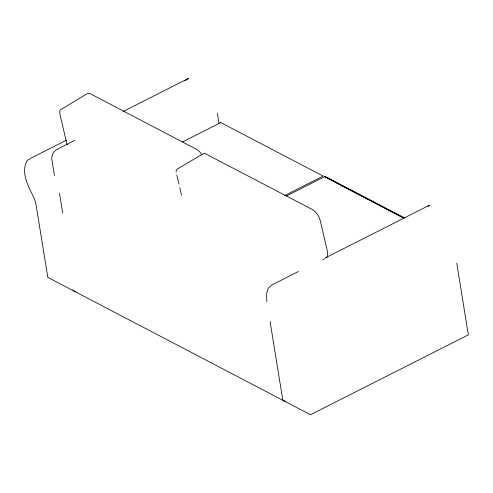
<?xml version="1.0" encoding="UTF-8"?>
<svg xmlns="http://www.w3.org/2000/svg" width="493" height="493" viewBox="0 0 493 493"><rect width="100%" height="100%" fill="white"/><g stroke="black" fill="none" stroke-linecap="round" stroke-linejoin="round"><path stroke-width="0.74" d="M428.047 206.542L429.539 205.168L324.523 258.314M325.953 258.03C328.19 256.477 327.82 253.303 327.327 250.974L320.173 220.272C318.983 215.952 316.296 211.848 312.402 209.531L204.811 153.422L203.486 153.582L176.975 169.228L176.217 170.288L176.149 172.075M184.887 80.723L188.794 78.264L123.589 111.264M322.638 259.99L323.963 259.207M66.617 140.092L30.923 158.154L27.016 160.619C20.478 173.271 28.588 186.527 34.066 198.007C35.021 200.491 35.773 203.061 36.205 205.686L47.809 277.356L310.479 414.736L468.35 334.846L456.74 263.17M74.751 140.413L57.089 149.348C53.441 151.24 51.247 155.505 51.851 159.572L54.433 175.49M182.441 142.002L220.833 122.554M284.732 195.511L323.112 176.093L220.809 122.584M286.217 196.115L324.61 176.667L403.718 218.042M298.438 271.514L271.668 285.059L268.186 288.276L266.528 294.05L266.867 301.728M285.515 401.376L282.828 400.273L270.059 321.436M75.46 291.819L73.87 290.969L72.989 289.835M324.714 176.13L404.839 218.042M324.579 176.697L403.681 218.072M201.619 154.445L199.517 151.542L197.126 149.625L90.638 93.929L88.475 93.313L87.353 93.596L60.066 110.068L59.684 111.381L59.906 114.056L67.06 144.751M176.802 175.033L178.897 184.025M179.772 187.771L181.523 195.265M217.37 113.378L218.966 123.232M59.499 193.274L62.691 212.982"/></g></svg>
